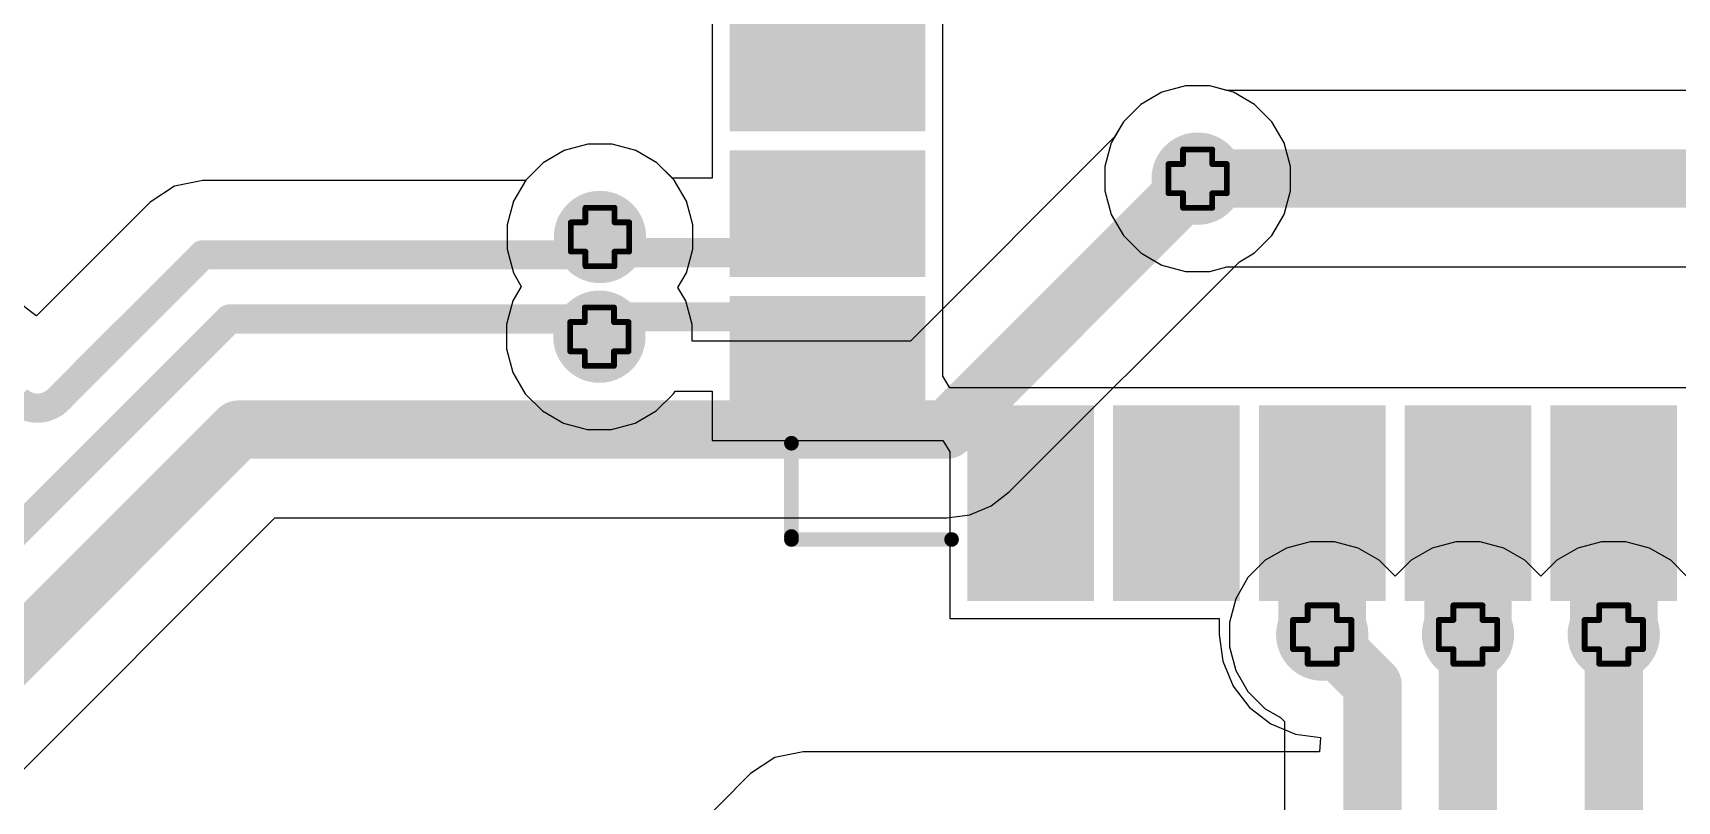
# Model space of a CAD drawing. Header units: inches. Extents: x -60 to 307, y -25 to 134.
# Drawn here: x 7.33 to 21.65, y 27.27 to 33.96 of the extents above; entities that cross this region are included whole.
import ezdxf

# ---------------------------------------------------------------- set-up
doc = ezdxf.new("R2010")
doc.units = ezdxf.units.IN
for name, color, linetype in [('BOARD OUTLINE', 216, 'Continuous'), ('Bottom Layer', 5, 'Continuous'), ('Bottom Solder', 6, 'Continuous'), ('Drill Drawing', 1, 'Continuous'), ('Top Layer', 1, 'Continuous'), ('Top Overlay', 2, 'Continuous'), ('Top Paste', 8, 'Continuous'), ('Top Solder', 216, 'Continuous'), ('Via Holes', 16, 'Continuous')]:
    doc.layers.add(name, color=color, linetype=linetype)

# ---------------------------------------------------------------- blocks, each defined once
blk = doc.blocks.new('41_SMD_M______10')
at = {"layer": 'Top Layer'}
for points in [[(-9.5, -4.64), (-8, -4.64), (-8, -5.54), (-9.5, -5.54)], [(-9.5, -5.91), (-8, -5.91), (-8, -6.81), (-9.5, -6.81)], [(-9.5, -7.18), (-8, -7.18), (-8, -8.08), (-9.5, -8.08)], [(-7.43, -9.63), (-7.43, -8.13), (-6.53, -8.13), (-6.53, -9.63)], [(-6.16, -9.63), (-6.16, -8.13), (-5.26, -8.13), (-5.26, -9.63)], [(-4.89, -9.63), (-4.89, -8.13), (-3.99, -8.13), (-3.99, -9.63)], [(-3.62, -9.63), (-3.62, -8.13), (-2.72, -8.13), (-2.72, -9.63)], [(-2.35, -9.63), (-2.35, -8.13), (-1.45, -8.13), (-1.45, -9.63)]]:
    blk.add_hatch(color=1, dxfattribs=at).paths.add_polyline_path(points)
at = {"layer": 'Top Paste'}
for points in [[(-9.5, -4.64), (-8, -4.64), (-8, -5.54), (-9.5, -5.54)], [(-9.5, -5.91), (-8, -5.91), (-8, -6.81), (-9.5, -6.81)], [(-9.5, -7.18), (-8, -7.18), (-8, -8.08), (-9.5, -8.08)], [(-7.43, -9.63), (-7.43, -8.13), (-6.53, -8.13), (-6.53, -9.63)], [(-6.16, -9.63), (-6.16, -8.13), (-5.26, -8.13), (-5.26, -9.63)], [(-4.89, -9.63), (-4.89, -8.13), (-3.99, -8.13), (-3.99, -9.63)], [(-3.62, -9.63), (-3.62, -8.13), (-2.72, -8.13), (-2.72, -9.63)], [(-2.35, -9.63), (-2.35, -8.13), (-1.45, -8.13), (-1.45, -9.63)]]:
    blk.add_hatch(color=8, dxfattribs=at).paths.add_polyline_path(points)
at = {"layer": 'Top Solder'}
for points in [[(-9.602, -4.538), (-7.898, -4.538), (-7.898, -5.642), (-9.602, -5.642)], [(-9.602, -5.808), (-7.898, -5.808), (-7.898, -6.912), (-9.602, -6.912)], [(-9.602, -7.078), (-7.898, -7.078), (-7.898, -8.182), (-9.602, -8.182)], [(-7.532, -9.732), (-7.532, -8.028), (-6.428, -8.028), (-6.428, -9.732)], [(-6.262, -9.732), (-6.262, -8.028), (-5.158, -8.028), (-5.158, -9.732)], [(-4.992, -9.732), (-4.992, -8.028), (-3.888, -8.028), (-3.888, -9.732)], [(-3.722, -9.732), (-3.722, -8.028), (-2.618, -8.028), (-2.618, -9.732)], [(-2.452, -9.732), (-2.452, -8.028), (-1.348, -8.028), (-1.348, -9.732)]]:
    blk.add_hatch(color=216, dxfattribs=at).paths.add_polyline_path(points)
at = {"layer": 'Top Overlay'}
for points in [[(-9.064, -9.171, 0.127, 0.127, 0), (-9.064, -8.359, 0.127, 0.127, 0)], [(-9.064, -9.197, 0.127, 0.127, 0), (-7.669, -9.197, 0.127, 0.127, 0)]]:
    blk.add_lwpolyline(points, format="xyseb", dxfattribs=at)
for points in [[(-9.096, -8.359, 0.0635, 0.0635, 1), (-9.032, -8.359, 0.0635, 0.0635, 1)], [(-9.096, -9.171, 0.0635, 0.0635, 1), (-9.032, -9.171, 0.0635, 0.0635, 1)], [(-9.096, -9.197, 0.0635, 0.0635, 1), (-9.032, -9.197, 0.0635, 0.0635, 1)], [(-7.701, -9.197, 0.0635, 0.0635, 1), (-7.637, -9.197, 0.0635, 0.0635, 1)]]:
    blk.add_lwpolyline(points, format="xyseb", close=True, dxfattribs=at)

msp = doc.modelspace()

# ---------------------------------------------------------------- hatches: boundary and pattern name
at = {"layer": 'Bottom Layer'}
h = msp.add_hatch(color=5, dxfattribs=at)
edge = h.paths.add_edge_path()
edge.add_arc((17.475, 32.69), 0.3, 0, 360)
h = msp.add_hatch(color=5, dxfattribs=at)
edge = h.paths.add_edge_path()
edge.add_arc((12.268, 32.182), 0.3, 0, 360)
h = msp.add_hatch(color=5, dxfattribs=at)
edge = h.paths.add_edge_path()
edge.add_arc((12.263, 31.314), 0.3, 0, 360)
h = msp.add_hatch(color=5, dxfattribs=at)
edge = h.paths.add_edge_path()
edge.add_arc((18.56, 28.72), 0.3, 0, 360)
h = msp.add_hatch(color=5, dxfattribs=at)
edge = h.paths.add_edge_path()
edge.add_arc((19.83, 28.72), 0.3, 0, 360)
h = msp.add_hatch(color=5, dxfattribs=at)
edge = h.paths.add_edge_path()
edge.add_arc((21.1, 28.72), 0.3, 0, 360)
at = {"layer": 'Bottom Solder'}
h = msp.add_hatch(color=6, dxfattribs=at)
edge = h.paths.add_edge_path()
edge.add_arc((17.475, 32.69), 0.402, 0, 360)
h = msp.add_hatch(color=6, dxfattribs=at)
edge = h.paths.add_edge_path()
edge.add_arc((12.268, 32.182), 0.402, 0, 360)
h = msp.add_hatch(color=6, dxfattribs=at)
edge = h.paths.add_edge_path()
edge.add_arc((12.263, 31.314), 0.402, 0, 360)
h = msp.add_hatch(color=6, dxfattribs=at)
edge = h.paths.add_edge_path()
edge.add_arc((18.56, 28.72), 0.402, 0, 360)
h = msp.add_hatch(color=6, dxfattribs=at)
edge = h.paths.add_edge_path()
edge.add_arc((19.83, 28.72), 0.402, 0, 360)
h = msp.add_hatch(color=6, dxfattribs=at)
edge = h.paths.add_edge_path()
edge.add_arc((21.1, 28.72), 0.402, 0, 360)
at = {"layer": 'Top Layer'}
h = msp.add_hatch(color=1, dxfattribs=at)
edge = h.paths.add_edge_path()
edge.add_arc((17.475, 32.69), 0.3, 0, 360)
h = msp.add_hatch(color=1, dxfattribs=at)
edge = h.paths.add_edge_path()
edge.add_arc((12.268, 32.182), 0.3, 0, 360)
h = msp.add_hatch(color=1, dxfattribs=at)
edge = h.paths.add_edge_path()
edge.add_arc((12.263, 31.314), 0.3, 0, 360)
h = msp.add_hatch(color=1, dxfattribs=at)
edge = h.paths.add_edge_path()
edge.add_arc((18.56, 28.72), 0.3, 0, 360)
h = msp.add_hatch(color=1, dxfattribs=at)
edge = h.paths.add_edge_path()
edge.add_arc((19.83, 28.72), 0.3, 0, 360)
h = msp.add_hatch(color=1, dxfattribs=at)
edge = h.paths.add_edge_path()
edge.add_arc((21.1, 28.72), 0.3, 0, 360)
at = {"layer": 'Top Solder'}
h = msp.add_hatch(color=216, dxfattribs=at)
edge = h.paths.add_edge_path()
edge.add_arc((17.475, 32.69), 0.402, 0, 360)
h = msp.add_hatch(color=216, dxfattribs=at)
edge = h.paths.add_edge_path()
edge.add_arc((12.268, 32.182), 0.402, 0, 360)
h = msp.add_hatch(color=216, dxfattribs=at)
edge = h.paths.add_edge_path()
edge.add_arc((12.263, 31.314), 0.402, 0, 360)
h = msp.add_hatch(color=216, dxfattribs=at)
edge = h.paths.add_edge_path()
edge.add_arc((18.56, 28.72), 0.402, 0, 360)
h = msp.add_hatch(color=216, dxfattribs=at)
edge = h.paths.add_edge_path()
edge.add_arc((19.83, 28.72), 0.402, 0, 360)
h = msp.add_hatch(color=216, dxfattribs=at)
edge = h.paths.add_edge_path()
edge.add_arc((21.1, 28.72), 0.402, 0, 360)
at = {"layer": 'Via Holes'}
h = msp.add_hatch(color=7, dxfattribs=at)
edge = h.paths.add_edge_path()
edge.add_arc((17.475, 32.69), 0.15, 0, 360)
h = msp.add_hatch(color=7, dxfattribs=at)
edge = h.paths.add_edge_path()
edge.add_arc((12.268, 32.182), 0.15, 0, 360)
h = msp.add_hatch(color=7, dxfattribs=at)
edge = h.paths.add_edge_path()
edge.add_arc((12.263, 31.314), 0.15, 0, 360)
h = msp.add_hatch(color=7, dxfattribs=at)
edge = h.paths.add_edge_path()
edge.add_arc((18.56, 28.72), 0.15, 0, 360)
h = msp.add_hatch(color=7, dxfattribs=at)
edge = h.paths.add_edge_path()
edge.add_arc((19.83, 28.72), 0.15, 0, 360)
h = msp.add_hatch(color=7, dxfattribs=at)
edge = h.paths.add_edge_path()
edge.add_arc((21.1, 28.72), 0.15, 0, 360)

# ---------------------------------------------------------------- linework, layer by layer
at = {"layer": 'BOARD OUTLINE'}
msp.add_lwpolyline([(33.89, 54.238, 0.254, 0.254, -6.230382), (11.984, 54.26, 0.254, 0.254, 0)], format="xyseb", dxfattribs=at)
at = {"layer": 'Bottom Layer'}
for p, q in [((17.163, 33.443), (16.979, 33.336)), ((17.369, 33.498), (17.163, 33.443)), ((17.582, 33.498), (17.369, 33.498)), ((17.787, 33.443), (17.582, 33.498)), ((17.971, 33.336), (17.787, 33.443)), ((16.979, 33.336), (16.829, 33.186)), ((18.122, 33.186), (17.971, 33.336)), ((16.829, 33.186), (16.752, 33.054)), ((18.228, 33.002), (18.122, 33.186)), ((12.162, 32.99), (11.956, 32.935)), ((12.375, 32.99), (12.162, 32.99)), ((12.58, 32.935), (12.375, 32.99)), ((16.752, 33.054), (14.972, 31.274)), ((18.283, 32.796), (18.228, 33.002)), ((11.772, 32.828), (11.622, 32.678)), ((11.956, 32.935), (11.772, 32.828)), ((12.764, 32.828), (12.58, 32.935)), ((12.915, 32.678), (12.764, 32.828)), ((8.809, 32.675), (8.561, 32.625)), ((11.62, 32.675), (8.809, 32.675)), ((11.622, 32.678), (11.62, 32.675)), ((13.021, 32.494), (12.915, 32.678)), ((18.283, 32.583), (18.283, 32.796)), ((8.561, 32.625), (8.351, 32.485)), ((18.228, 32.378), (18.283, 32.583)), ((8.351, 32.485), (7.361, 31.495)), ((13.076, 32.288), (13.021, 32.494)), ((18.122, 32.194), (18.228, 32.378)), ((13.076, 32.075), (13.076, 32.288)), ((17.971, 32.043), (18.122, 32.194)), ((13.021, 31.87), (13.076, 32.075)), ((15.834, 29.962), (17.839, 31.967)), ((17.839, 31.967), (17.971, 32.043)), ((12.948, 31.743), (13.021, 31.87)), ((13.016, 31.625), (12.948, 31.743)), ((7.346, 31.504), (7.217, 31.603)), ((13.071, 31.42), (13.016, 31.625)), ((7.361, 31.495), (7.346, 31.504)), ((13.071, 31.274), (13.071, 31.42)), ((14.972, 31.274), (13.071, 31.274)), ((15.675, 29.84), (15.834, 29.962)), ((15.49, 29.763), (15.675, 29.84)), ((3.151, 23.451), (9.437, 29.737)), ((9.437, 29.737), (15.291, 29.737)), ((15.291, 29.737), (15.49, 29.763)), ((18.454, 29.528), (18.248, 29.473)), ((18.666, 29.528), (18.454, 29.528)), ((18.872, 29.473), (18.666, 29.528)), ((19.724, 29.528), (19.518, 29.473)), ((19.936, 29.528), (19.724, 29.528)), ((20.142, 29.473), (19.936, 29.528)), ((20.994, 29.528), (20.788, 29.473)), ((21.206, 29.528), (20.994, 29.528)), ((21.412, 29.473), (21.206, 29.528)), ((18.064, 29.367), (17.913, 29.216)), ((18.248, 29.473), (18.064, 29.367)), ((19.056, 29.367), (18.872, 29.473)), ((19.195, 29.228), (19.056, 29.367)), ((19.334, 29.367), (19.195, 29.228)), ((19.518, 29.473), (19.334, 29.367)), ((20.326, 29.367), (20.142, 29.473)), ((20.465, 29.228), (20.326, 29.367)), ((20.604, 29.367), (20.465, 29.228)), ((20.788, 29.473), (20.604, 29.367)), ((21.596, 29.367), (21.412, 29.473)), ((21.735, 29.228), (21.596, 29.367)), ((17.913, 29.216), (17.807, 29.032)), ((17.807, 29.032), (17.752, 28.826)), ((17.752, 28.826), (17.752, 28.614)), ((17.752, 28.614), (17.807, 28.408)), ((17.807, 28.408), (17.913, 28.224)), ((17.913, 28.224), (18.064, 28.073)), ((18.064, 28.073), (18.196, 27.997)), ((18.196, 27.997), (18.231, 27.962)), ((18.231, 27.962), (18.231, 22.101))]:
    msp.add_line(p, q, dxfattribs=at)
for points in [[(15.291, 30.505, 0.508, 0.508, 0), (17.475, 32.69, 0.508, 0.508, 0)], [(12.02, 32.027, 0.254, 0.254, 0), (12.175, 32.182, 0.254, 0.254, 0)], [(12.175, 32.182, 0.254, 0.254, 0), (12.268, 32.182, 0.254, 0.254, 0)], [(7.819, 31.038, 0.254, 0.254, 0), (8.809, 32.027, 0.254, 0.254, 0)], [(8.809, 32.027, 0.254, 0.254, 0), (12.02, 32.027, 0.254, 0.254, 0)], [(-1.111, 21.317, 0.254, 0.254, 0), (9.04, 31.468, 0.254, 0.254, 0)], [(9.04, 31.468, 0.254, 0.254, 0), (12.015, 31.468, 0.254, 0.254, 0)], [(12.015, 31.468, 0.254, 0.254, 0), (12.169, 31.314, 0.254, 0.254, 0)], [(12.169, 31.314, 0.254, 0.254, 0), (12.263, 31.314, 0.254, 0.254, 0)], [(7.548, 30.766, 0.254, 0.254, 0), (7.819, 31.038, 0.254, 0.254, 0)], [(7.548, 30.766, 0.254, 0.254, -0.414211), (7.189, 30.766, 0.254, 0.254, 0)], [(-2.311, 19.075, 0.508, 0.508, 0), (9.119, 30.505, 0.508, 0.508, 0)], [(9.119, 30.505, 0.508, 0.508, 0), (15.291, 30.505, 0.508, 0.508, 0)], [(18.56, 28.72, 0.508, 0.508, 0), (18.999, 28.281, 0.508, 0.508, 0)], [(19.83, 15.476, 0.508, 0.508, 0), (19.83, 28.695, 0.508, 0.508, 0)], [(21.1, 18.143, 0.508, 0.508, 0), (21.1, 28.72, 0.508, 0.508, 0)], [(18.999, 14.808, 0.508, 0.508, 0), (18.999, 28.281, 0.508, 0.508, 0)]]:
    msp.add_lwpolyline(points, format="xyseb", dxfattribs=at)
for points in [[(17.348, 32.69, 0.254, 0.254, 1), (17.602, 32.69, 0.254, 0.254, 1)], [(12.111, 32.182, 0.127, 0.127, 1), (12.238, 32.182, 0.127, 0.127, 1)], [(12.111, 32.182, 0.127, 0.127, 1), (12.238, 32.182, 0.127, 0.127, 1)], [(12.205, 32.182, 0.127, 0.127, 1), (12.332, 32.182, 0.127, 0.127, 1)], [(8.745, 32.027, 0.127, 0.127, 1), (8.872, 32.027, 0.127, 0.127, 1)], [(8.745, 32.027, 0.127, 0.127, 1), (8.872, 32.027, 0.127, 0.127, 1)], [(11.956, 32.027, 0.127, 0.127, 1), (12.083, 32.027, 0.127, 0.127, 1)], [(11.956, 32.027, 0.127, 0.127, 1), (12.083, 32.027, 0.127, 0.127, 1)], [(8.977, 31.468, 0.127, 0.127, 1), (9.104, 31.468, 0.127, 0.127, 1)], [(8.977, 31.468, 0.127, 0.127, 1), (9.104, 31.468, 0.127, 0.127, 1)], [(11.951, 31.468, 0.127, 0.127, 1), (12.078, 31.468, 0.127, 0.127, 1)], [(11.951, 31.468, 0.127, 0.127, 1), (12.078, 31.468, 0.127, 0.127, 1)], [(12.106, 31.314, 0.127, 0.127, 1), (12.233, 31.314, 0.127, 0.127, 1)], [(12.106, 31.314, 0.127, 0.127, 1), (12.233, 31.314, 0.127, 0.127, 1)], [(12.2, 31.314, 0.127, 0.127, 1), (12.327, 31.314, 0.127, 0.127, 1)], [(7.756, 31.038, 0.127, 0.127, 1), (7.883, 31.038, 0.127, 0.127, 1)], [(7.756, 31.038, 0.127, 0.127, 1), (7.883, 31.038, 0.127, 0.127, 1)], [(7.484, 30.766, 0.127, 0.127, 1), (7.611, 30.766, 0.127, 0.127, 1)], [(7.484, 30.766, 0.127, 0.127, 1), (7.611, 30.766, 0.127, 0.127, 1)], [(8.992, 30.505, 0.254, 0.254, 1), (9.246, 30.505, 0.254, 0.254, 1)], [(8.992, 30.505, 0.254, 0.254, 1), (9.246, 30.505, 0.254, 0.254, 1)], [(15.164, 30.505, 0.254, 0.254, 1), (15.418, 30.505, 0.254, 0.254, 1)], [(15.164, 30.505, 0.254, 0.254, 1), (15.418, 30.505, 0.254, 0.254, 1)], [(18.433, 28.72, 0.254, 0.254, 1), (18.687, 28.72, 0.254, 0.254, 1)], [(19.703, 28.695, 0.254, 0.254, 1), (19.957, 28.695, 0.254, 0.254, 1)], [(20.973, 28.72, 0.254, 0.254, 1), (21.227, 28.72, 0.254, 0.254, 1)], [(18.872, 28.281, 0.254, 0.254, 1), (19.126, 28.281, 0.254, 0.254, 1)], [(18.872, 28.281, 0.254, 0.254, 1), (19.126, 28.281, 0.254, 0.254, 1)]]:
    msp.add_lwpolyline(points, format="xyseb", close=True, dxfattribs=at)
at = {"layer": 'Drill Drawing'}
for points in [[(17.348, 32.817, 0.0508, 0.0508, 0), (17.348, 32.944, 0.0508, 0.0508, 0)], [(17.348, 32.944, 0.0508, 0.0508, 0), (17.602, 32.944, 0.0508, 0.0508, 0)], [(17.602, 32.817, 0.0508, 0.0508, 0), (17.602, 32.944, 0.0508, 0.0508, 0)], [(17.221, 32.563, 0.0508, 0.0508, 0), (17.221, 32.817, 0.0508, 0.0508, 0)], [(17.221, 32.817, 0.0508, 0.0508, 0), (17.348, 32.817, 0.0508, 0.0508, 0)], [(17.602, 32.817, 0.0508, 0.0508, 0), (17.729, 32.817, 0.0508, 0.0508, 0)], [(17.729, 32.563, 0.0508, 0.0508, 0), (17.729, 32.817, 0.0508, 0.0508, 0)], [(17.221, 32.563, 0.0508, 0.0508, 0), (17.348, 32.563, 0.0508, 0.0508, 0)], [(17.348, 32.436, 0.0508, 0.0508, 0), (17.348, 32.563, 0.0508, 0.0508, 0)], [(17.602, 32.563, 0.0508, 0.0508, 0), (17.729, 32.563, 0.0508, 0.0508, 0)], [(17.602, 32.436, 0.0508, 0.0508, 0), (17.602, 32.563, 0.0508, 0.0508, 0)], [(12.141, 32.309, 0.0508, 0.0508, 0), (12.141, 32.436, 0.0508, 0.0508, 0)], [(12.141, 32.436, 0.0508, 0.0508, 0), (12.395, 32.436, 0.0508, 0.0508, 0)], [(12.395, 32.309, 0.0508, 0.0508, 0), (12.395, 32.436, 0.0508, 0.0508, 0)], [(17.348, 32.436, 0.0508, 0.0508, 0), (17.602, 32.436, 0.0508, 0.0508, 0)], [(12.014, 32.055, 0.0508, 0.0508, 0), (12.014, 32.309, 0.0508, 0.0508, 0)], [(12.014, 32.309, 0.0508, 0.0508, 0), (12.141, 32.309, 0.0508, 0.0508, 0)], [(12.395, 32.309, 0.0508, 0.0508, 0), (12.522, 32.309, 0.0508, 0.0508, 0)], [(12.522, 32.055, 0.0508, 0.0508, 0), (12.522, 32.309, 0.0508, 0.0508, 0)], [(12.014, 32.055, 0.0508, 0.0508, 0), (12.141, 32.055, 0.0508, 0.0508, 0)], [(12.141, 31.928, 0.0508, 0.0508, 0), (12.141, 32.055, 0.0508, 0.0508, 0)], [(12.141, 31.928, 0.0508, 0.0508, 0), (12.395, 31.928, 0.0508, 0.0508, 0)], [(12.395, 32.055, 0.0508, 0.0508, 0), (12.522, 32.055, 0.0508, 0.0508, 0)], [(12.395, 31.928, 0.0508, 0.0508, 0), (12.395, 32.055, 0.0508, 0.0508, 0)], [(12.136, 31.441, 0.0508, 0.0508, 0), (12.136, 31.568, 0.0508, 0.0508, 0)], [(12.136, 31.568, 0.0508, 0.0508, 0), (12.39, 31.568, 0.0508, 0.0508, 0)], [(12.39, 31.441, 0.0508, 0.0508, 0), (12.39, 31.568, 0.0508, 0.0508, 0)], [(12.009, 31.187, 0.0508, 0.0508, 0), (12.009, 31.441, 0.0508, 0.0508, 0)], [(12.009, 31.441, 0.0508, 0.0508, 0), (12.136, 31.441, 0.0508, 0.0508, 0)], [(12.39, 31.441, 0.0508, 0.0508, 0), (12.517, 31.441, 0.0508, 0.0508, 0)], [(12.517, 31.187, 0.0508, 0.0508, 0), (12.517, 31.441, 0.0508, 0.0508, 0)], [(12.009, 31.187, 0.0508, 0.0508, 0), (12.136, 31.187, 0.0508, 0.0508, 0)], [(12.136, 31.06, 0.0508, 0.0508, 0), (12.136, 31.187, 0.0508, 0.0508, 0)], [(12.136, 31.06, 0.0508, 0.0508, 0), (12.39, 31.06, 0.0508, 0.0508, 0)], [(12.39, 31.187, 0.0508, 0.0508, 0), (12.517, 31.187, 0.0508, 0.0508, 0)], [(12.39, 31.06, 0.0508, 0.0508, 0), (12.39, 31.187, 0.0508, 0.0508, 0)], [(18.433, 28.847, 0.0508, 0.0508, 0), (18.433, 28.974, 0.0508, 0.0508, 0)], [(18.433, 28.974, 0.0508, 0.0508, 0), (18.687, 28.974, 0.0508, 0.0508, 0)], [(18.687, 28.847, 0.0508, 0.0508, 0), (18.687, 28.974, 0.0508, 0.0508, 0)], [(19.703, 28.847, 0.0508, 0.0508, 0), (19.703, 28.974, 0.0508, 0.0508, 0)], [(19.703, 28.974, 0.0508, 0.0508, 0), (19.957, 28.974, 0.0508, 0.0508, 0)], [(19.957, 28.847, 0.0508, 0.0508, 0), (19.957, 28.974, 0.0508, 0.0508, 0)], [(20.973, 28.847, 0.0508, 0.0508, 0), (20.973, 28.974, 0.0508, 0.0508, 0)], [(20.973, 28.974, 0.0508, 0.0508, 0), (21.227, 28.974, 0.0508, 0.0508, 0)], [(21.227, 28.847, 0.0508, 0.0508, 0), (21.227, 28.974, 0.0508, 0.0508, 0)], [(18.306, 28.593, 0.0508, 0.0508, 0), (18.306, 28.847, 0.0508, 0.0508, 0)], [(18.306, 28.847, 0.0508, 0.0508, 0), (18.433, 28.847, 0.0508, 0.0508, 0)], [(18.687, 28.847, 0.0508, 0.0508, 0), (18.814, 28.847, 0.0508, 0.0508, 0)], [(18.814, 28.593, 0.0508, 0.0508, 0), (18.814, 28.847, 0.0508, 0.0508, 0)], [(19.576, 28.593, 0.0508, 0.0508, 0), (19.576, 28.847, 0.0508, 0.0508, 0)], [(19.576, 28.847, 0.0508, 0.0508, 0), (19.703, 28.847, 0.0508, 0.0508, 0)], [(19.957, 28.847, 0.0508, 0.0508, 0), (20.084, 28.847, 0.0508, 0.0508, 0)], [(20.084, 28.593, 0.0508, 0.0508, 0), (20.084, 28.847, 0.0508, 0.0508, 0)], [(20.846, 28.593, 0.0508, 0.0508, 0), (20.846, 28.847, 0.0508, 0.0508, 0)], [(20.846, 28.847, 0.0508, 0.0508, 0), (20.973, 28.847, 0.0508, 0.0508, 0)], [(21.227, 28.847, 0.0508, 0.0508, 0), (21.354, 28.847, 0.0508, 0.0508, 0)], [(21.354, 28.593, 0.0508, 0.0508, 0), (21.354, 28.847, 0.0508, 0.0508, 0)], [(18.306, 28.593, 0.0508, 0.0508, 0), (18.433, 28.593, 0.0508, 0.0508, 0)], [(18.433, 28.466, 0.0508, 0.0508, 0), (18.433, 28.593, 0.0508, 0.0508, 0)], [(18.687, 28.593, 0.0508, 0.0508, 0), (18.814, 28.593, 0.0508, 0.0508, 0)], [(18.687, 28.466, 0.0508, 0.0508, 0), (18.687, 28.593, 0.0508, 0.0508, 0)], [(19.576, 28.593, 0.0508, 0.0508, 0), (19.703, 28.593, 0.0508, 0.0508, 0)], [(19.703, 28.466, 0.0508, 0.0508, 0), (19.703, 28.593, 0.0508, 0.0508, 0)], [(19.957, 28.593, 0.0508, 0.0508, 0), (20.084, 28.593, 0.0508, 0.0508, 0)], [(19.957, 28.466, 0.0508, 0.0508, 0), (19.957, 28.593, 0.0508, 0.0508, 0)], [(20.846, 28.593, 0.0508, 0.0508, 0), (20.973, 28.593, 0.0508, 0.0508, 0)], [(20.973, 28.466, 0.0508, 0.0508, 0), (20.973, 28.593, 0.0508, 0.0508, 0)], [(21.227, 28.593, 0.0508, 0.0508, 0), (21.354, 28.593, 0.0508, 0.0508, 0)], [(21.227, 28.466, 0.0508, 0.0508, 0), (21.227, 28.593, 0.0508, 0.0508, 0)], [(18.433, 28.466, 0.0508, 0.0508, 0), (18.687, 28.466, 0.0508, 0.0508, 0)], [(19.703, 28.466, 0.0508, 0.0508, 0), (19.957, 28.466, 0.0508, 0.0508, 0)], [(20.973, 28.466, 0.0508, 0.0508, 0), (21.227, 28.466, 0.0508, 0.0508, 0)]]:
    msp.add_lwpolyline(points, format="xyseb", dxfattribs=at)
for points in [[(17.335, 32.944, 0.0254, 0.0254, 1), (17.361, 32.944, 0.0254, 0.0254, 1)], [(17.335, 32.944, 0.0254, 0.0254, 1), (17.361, 32.944, 0.0254, 0.0254, 1)], [(17.59, 32.944, 0.0254, 0.0254, 1), (17.615, 32.944, 0.0254, 0.0254, 1)], [(17.59, 32.944, 0.0254, 0.0254, 1), (17.615, 32.944, 0.0254, 0.0254, 1)], [(17.209, 32.817, 0.0254, 0.0254, 1), (17.234, 32.817, 0.0254, 0.0254, 1)], [(17.209, 32.817, 0.0254, 0.0254, 1), (17.234, 32.817, 0.0254, 0.0254, 1)], [(17.335, 32.817, 0.0254, 0.0254, 1), (17.361, 32.817, 0.0254, 0.0254, 1)], [(17.335, 32.817, 0.0254, 0.0254, 1), (17.361, 32.817, 0.0254, 0.0254, 1)], [(17.59, 32.817, 0.0254, 0.0254, 1), (17.615, 32.817, 0.0254, 0.0254, 1)], [(17.59, 32.817, 0.0254, 0.0254, 1), (17.615, 32.817, 0.0254, 0.0254, 1)], [(17.716, 32.817, 0.0254, 0.0254, 1), (17.742, 32.817, 0.0254, 0.0254, 1)], [(17.716, 32.817, 0.0254, 0.0254, 1), (17.742, 32.817, 0.0254, 0.0254, 1)], [(17.209, 32.563, 0.0254, 0.0254, 1), (17.234, 32.563, 0.0254, 0.0254, 1)], [(17.209, 32.563, 0.0254, 0.0254, 1), (17.234, 32.563, 0.0254, 0.0254, 1)], [(17.335, 32.563, 0.0254, 0.0254, 1), (17.361, 32.563, 0.0254, 0.0254, 1)], [(17.335, 32.563, 0.0254, 0.0254, 1), (17.361, 32.563, 0.0254, 0.0254, 1)], [(17.59, 32.563, 0.0254, 0.0254, 1), (17.615, 32.563, 0.0254, 0.0254, 1)], [(17.59, 32.563, 0.0254, 0.0254, 1), (17.615, 32.563, 0.0254, 0.0254, 1)], [(17.716, 32.563, 0.0254, 0.0254, 1), (17.742, 32.563, 0.0254, 0.0254, 1)], [(17.716, 32.563, 0.0254, 0.0254, 1), (17.742, 32.563, 0.0254, 0.0254, 1)], [(12.129, 32.436, 0.0254, 0.0254, 1), (12.154, 32.436, 0.0254, 0.0254, 1)], [(12.129, 32.436, 0.0254, 0.0254, 1), (12.154, 32.436, 0.0254, 0.0254, 1)], [(12.383, 32.436, 0.0254, 0.0254, 1), (12.408, 32.436, 0.0254, 0.0254, 1)], [(12.383, 32.436, 0.0254, 0.0254, 1), (12.408, 32.436, 0.0254, 0.0254, 1)], [(17.335, 32.436, 0.0254, 0.0254, 1), (17.361, 32.436, 0.0254, 0.0254, 1)], [(17.335, 32.436, 0.0254, 0.0254, 1), (17.361, 32.436, 0.0254, 0.0254, 1)], [(17.59, 32.436, 0.0254, 0.0254, 1), (17.615, 32.436, 0.0254, 0.0254, 1)], [(17.59, 32.436, 0.0254, 0.0254, 1), (17.615, 32.436, 0.0254, 0.0254, 1)], [(12.002, 32.309, 0.0254, 0.0254, 1), (12.027, 32.309, 0.0254, 0.0254, 1)], [(12.002, 32.309, 0.0254, 0.0254, 1), (12.027, 32.309, 0.0254, 0.0254, 1)], [(12.129, 32.309, 0.0254, 0.0254, 1), (12.154, 32.309, 0.0254, 0.0254, 1)], [(12.129, 32.309, 0.0254, 0.0254, 1), (12.154, 32.309, 0.0254, 0.0254, 1)], [(12.383, 32.309, 0.0254, 0.0254, 1), (12.408, 32.309, 0.0254, 0.0254, 1)], [(12.383, 32.309, 0.0254, 0.0254, 1), (12.408, 32.309, 0.0254, 0.0254, 1)], [(12.509, 32.309, 0.0254, 0.0254, 1), (12.535, 32.309, 0.0254, 0.0254, 1)], [(12.509, 32.309, 0.0254, 0.0254, 1), (12.535, 32.309, 0.0254, 0.0254, 1)], [(12.002, 32.055, 0.0254, 0.0254, 1), (12.027, 32.055, 0.0254, 0.0254, 1)], [(12.002, 32.055, 0.0254, 0.0254, 1), (12.027, 32.055, 0.0254, 0.0254, 1)], [(12.129, 32.055, 0.0254, 0.0254, 1), (12.154, 32.055, 0.0254, 0.0254, 1)], [(12.129, 32.055, 0.0254, 0.0254, 1), (12.154, 32.055, 0.0254, 0.0254, 1)], [(12.129, 31.928, 0.0254, 0.0254, 1), (12.154, 31.928, 0.0254, 0.0254, 1)], [(12.129, 31.928, 0.0254, 0.0254, 1), (12.154, 31.928, 0.0254, 0.0254, 1)], [(12.383, 32.055, 0.0254, 0.0254, 1), (12.408, 32.055, 0.0254, 0.0254, 1)], [(12.383, 32.055, 0.0254, 0.0254, 1), (12.408, 32.055, 0.0254, 0.0254, 1)], [(12.383, 31.928, 0.0254, 0.0254, 1), (12.408, 31.928, 0.0254, 0.0254, 1)], [(12.383, 31.928, 0.0254, 0.0254, 1), (12.408, 31.928, 0.0254, 0.0254, 1)], [(12.509, 32.055, 0.0254, 0.0254, 1), (12.535, 32.055, 0.0254, 0.0254, 1)], [(12.509, 32.055, 0.0254, 0.0254, 1), (12.535, 32.055, 0.0254, 0.0254, 1)], [(12.123, 31.568, 0.0254, 0.0254, 1), (12.149, 31.568, 0.0254, 0.0254, 1)], [(12.123, 31.568, 0.0254, 0.0254, 1), (12.149, 31.568, 0.0254, 0.0254, 1)], [(12.377, 31.568, 0.0254, 0.0254, 1), (12.403, 31.568, 0.0254, 0.0254, 1)], [(12.377, 31.568, 0.0254, 0.0254, 1), (12.403, 31.568, 0.0254, 0.0254, 1)], [(11.996, 31.441, 0.0254, 0.0254, 1), (12.022, 31.441, 0.0254, 0.0254, 1)], [(11.996, 31.441, 0.0254, 0.0254, 1), (12.022, 31.441, 0.0254, 0.0254, 1)], [(12.123, 31.441, 0.0254, 0.0254, 1), (12.149, 31.441, 0.0254, 0.0254, 1)], [(12.123, 31.441, 0.0254, 0.0254, 1), (12.149, 31.441, 0.0254, 0.0254, 1)], [(12.377, 31.441, 0.0254, 0.0254, 1), (12.403, 31.441, 0.0254, 0.0254, 1)], [(12.377, 31.441, 0.0254, 0.0254, 1), (12.403, 31.441, 0.0254, 0.0254, 1)], [(12.504, 31.441, 0.0254, 0.0254, 1), (12.53, 31.441, 0.0254, 0.0254, 1)], [(12.504, 31.441, 0.0254, 0.0254, 1), (12.53, 31.441, 0.0254, 0.0254, 1)], [(11.996, 31.187, 0.0254, 0.0254, 1), (12.022, 31.187, 0.0254, 0.0254, 1)], [(11.996, 31.187, 0.0254, 0.0254, 1), (12.022, 31.187, 0.0254, 0.0254, 1)], [(12.123, 31.187, 0.0254, 0.0254, 1), (12.149, 31.187, 0.0254, 0.0254, 1)], [(12.123, 31.187, 0.0254, 0.0254, 1), (12.149, 31.187, 0.0254, 0.0254, 1)], [(12.123, 31.06, 0.0254, 0.0254, 1), (12.149, 31.06, 0.0254, 0.0254, 1)], [(12.123, 31.06, 0.0254, 0.0254, 1), (12.149, 31.06, 0.0254, 0.0254, 1)], [(12.377, 31.187, 0.0254, 0.0254, 1), (12.403, 31.187, 0.0254, 0.0254, 1)], [(12.377, 31.187, 0.0254, 0.0254, 1), (12.403, 31.187, 0.0254, 0.0254, 1)], [(12.377, 31.06, 0.0254, 0.0254, 1), (12.403, 31.06, 0.0254, 0.0254, 1)], [(12.377, 31.06, 0.0254, 0.0254, 1), (12.403, 31.06, 0.0254, 0.0254, 1)], [(12.504, 31.187, 0.0254, 0.0254, 1), (12.53, 31.187, 0.0254, 0.0254, 1)], [(12.504, 31.187, 0.0254, 0.0254, 1), (12.53, 31.187, 0.0254, 0.0254, 1)], [(18.42, 28.974, 0.0254, 0.0254, 1), (18.446, 28.974, 0.0254, 0.0254, 1)], [(18.42, 28.974, 0.0254, 0.0254, 1), (18.446, 28.974, 0.0254, 0.0254, 1)], [(18.674, 28.974, 0.0254, 0.0254, 1), (18.7, 28.974, 0.0254, 0.0254, 1)], [(18.674, 28.974, 0.0254, 0.0254, 1), (18.7, 28.974, 0.0254, 0.0254, 1)], [(19.69, 28.974, 0.0254, 0.0254, 1), (19.716, 28.974, 0.0254, 0.0254, 1)], [(19.69, 28.974, 0.0254, 0.0254, 1), (19.716, 28.974, 0.0254, 0.0254, 1)], [(19.944, 28.974, 0.0254, 0.0254, 1), (19.97, 28.974, 0.0254, 0.0254, 1)], [(19.944, 28.974, 0.0254, 0.0254, 1), (19.97, 28.974, 0.0254, 0.0254, 1)], [(20.96, 28.974, 0.0254, 0.0254, 1), (20.986, 28.974, 0.0254, 0.0254, 1)], [(20.96, 28.974, 0.0254, 0.0254, 1), (20.986, 28.974, 0.0254, 0.0254, 1)], [(21.214, 28.974, 0.0254, 0.0254, 1), (21.24, 28.974, 0.0254, 0.0254, 1)], [(21.214, 28.974, 0.0254, 0.0254, 1), (21.24, 28.974, 0.0254, 0.0254, 1)], [(18.293, 28.847, 0.0254, 0.0254, 1), (18.319, 28.847, 0.0254, 0.0254, 1)], [(18.293, 28.847, 0.0254, 0.0254, 1), (18.319, 28.847, 0.0254, 0.0254, 1)], [(18.42, 28.847, 0.0254, 0.0254, 1), (18.446, 28.847, 0.0254, 0.0254, 1)], [(18.42, 28.847, 0.0254, 0.0254, 1), (18.446, 28.847, 0.0254, 0.0254, 1)], [(18.674, 28.847, 0.0254, 0.0254, 1), (18.7, 28.847, 0.0254, 0.0254, 1)], [(18.674, 28.847, 0.0254, 0.0254, 1), (18.7, 28.847, 0.0254, 0.0254, 1)], [(18.801, 28.847, 0.0254, 0.0254, 1), (18.827, 28.847, 0.0254, 0.0254, 1)], [(18.801, 28.847, 0.0254, 0.0254, 1), (18.827, 28.847, 0.0254, 0.0254, 1)], [(19.563, 28.847, 0.0254, 0.0254, 1), (19.589, 28.847, 0.0254, 0.0254, 1)], [(19.563, 28.847, 0.0254, 0.0254, 1), (19.589, 28.847, 0.0254, 0.0254, 1)], [(19.69, 28.847, 0.0254, 0.0254, 1), (19.716, 28.847, 0.0254, 0.0254, 1)], [(19.69, 28.847, 0.0254, 0.0254, 1), (19.716, 28.847, 0.0254, 0.0254, 1)], [(19.944, 28.847, 0.0254, 0.0254, 1), (19.97, 28.847, 0.0254, 0.0254, 1)], [(19.944, 28.847, 0.0254, 0.0254, 1), (19.97, 28.847, 0.0254, 0.0254, 1)], [(20.071, 28.847, 0.0254, 0.0254, 1), (20.097, 28.847, 0.0254, 0.0254, 1)], [(20.071, 28.847, 0.0254, 0.0254, 1), (20.097, 28.847, 0.0254, 0.0254, 1)], [(20.833, 28.847, 0.0254, 0.0254, 1), (20.859, 28.847, 0.0254, 0.0254, 1)], [(20.833, 28.847, 0.0254, 0.0254, 1), (20.859, 28.847, 0.0254, 0.0254, 1)], [(20.96, 28.847, 0.0254, 0.0254, 1), (20.986, 28.847, 0.0254, 0.0254, 1)], [(20.96, 28.847, 0.0254, 0.0254, 1), (20.986, 28.847, 0.0254, 0.0254, 1)], [(21.214, 28.847, 0.0254, 0.0254, 1), (21.24, 28.847, 0.0254, 0.0254, 1)], [(21.214, 28.847, 0.0254, 0.0254, 1), (21.24, 28.847, 0.0254, 0.0254, 1)], [(21.341, 28.847, 0.0254, 0.0254, 1), (21.367, 28.847, 0.0254, 0.0254, 1)], [(21.341, 28.847, 0.0254, 0.0254, 1), (21.367, 28.847, 0.0254, 0.0254, 1)], [(18.293, 28.593, 0.0254, 0.0254, 1), (18.319, 28.593, 0.0254, 0.0254, 1)], [(18.293, 28.593, 0.0254, 0.0254, 1), (18.319, 28.593, 0.0254, 0.0254, 1)], [(18.42, 28.593, 0.0254, 0.0254, 1), (18.446, 28.593, 0.0254, 0.0254, 1)], [(18.42, 28.593, 0.0254, 0.0254, 1), (18.446, 28.593, 0.0254, 0.0254, 1)], [(18.674, 28.593, 0.0254, 0.0254, 1), (18.7, 28.593, 0.0254, 0.0254, 1)], [(18.674, 28.593, 0.0254, 0.0254, 1), (18.7, 28.593, 0.0254, 0.0254, 1)], [(18.801, 28.593, 0.0254, 0.0254, 1), (18.827, 28.593, 0.0254, 0.0254, 1)], [(18.801, 28.593, 0.0254, 0.0254, 1), (18.827, 28.593, 0.0254, 0.0254, 1)], [(19.563, 28.593, 0.0254, 0.0254, 1), (19.589, 28.593, 0.0254, 0.0254, 1)], [(19.563, 28.593, 0.0254, 0.0254, 1), (19.589, 28.593, 0.0254, 0.0254, 1)], [(19.69, 28.593, 0.0254, 0.0254, 1), (19.716, 28.593, 0.0254, 0.0254, 1)], [(19.69, 28.593, 0.0254, 0.0254, 1), (19.716, 28.593, 0.0254, 0.0254, 1)], [(19.944, 28.593, 0.0254, 0.0254, 1), (19.97, 28.593, 0.0254, 0.0254, 1)], [(19.944, 28.593, 0.0254, 0.0254, 1), (19.97, 28.593, 0.0254, 0.0254, 1)], [(20.071, 28.593, 0.0254, 0.0254, 1), (20.097, 28.593, 0.0254, 0.0254, 1)], [(20.071, 28.593, 0.0254, 0.0254, 1), (20.097, 28.593, 0.0254, 0.0254, 1)], [(20.833, 28.593, 0.0254, 0.0254, 1), (20.859, 28.593, 0.0254, 0.0254, 1)], [(20.833, 28.593, 0.0254, 0.0254, 1), (20.859, 28.593, 0.0254, 0.0254, 1)], [(20.96, 28.593, 0.0254, 0.0254, 1), (20.986, 28.593, 0.0254, 0.0254, 1)], [(20.96, 28.593, 0.0254, 0.0254, 1), (20.986, 28.593, 0.0254, 0.0254, 1)], [(21.214, 28.593, 0.0254, 0.0254, 1), (21.24, 28.593, 0.0254, 0.0254, 1)], [(21.214, 28.593, 0.0254, 0.0254, 1), (21.24, 28.593, 0.0254, 0.0254, 1)], [(21.341, 28.593, 0.0254, 0.0254, 1), (21.367, 28.593, 0.0254, 0.0254, 1)], [(21.341, 28.593, 0.0254, 0.0254, 1), (21.367, 28.593, 0.0254, 0.0254, 1)], [(18.42, 28.466, 0.0254, 0.0254, 1), (18.446, 28.466, 0.0254, 0.0254, 1)], [(18.42, 28.466, 0.0254, 0.0254, 1), (18.446, 28.466, 0.0254, 0.0254, 1)], [(18.674, 28.466, 0.0254, 0.0254, 1), (18.7, 28.466, 0.0254, 0.0254, 1)], [(18.674, 28.466, 0.0254, 0.0254, 1), (18.7, 28.466, 0.0254, 0.0254, 1)], [(19.69, 28.466, 0.0254, 0.0254, 1), (19.716, 28.466, 0.0254, 0.0254, 1)], [(19.69, 28.466, 0.0254, 0.0254, 1), (19.716, 28.466, 0.0254, 0.0254, 1)], [(19.944, 28.466, 0.0254, 0.0254, 1), (19.97, 28.466, 0.0254, 0.0254, 1)], [(19.944, 28.466, 0.0254, 0.0254, 1), (19.97, 28.466, 0.0254, 0.0254, 1)], [(20.96, 28.466, 0.0254, 0.0254, 1), (20.986, 28.466, 0.0254, 0.0254, 1)], [(20.96, 28.466, 0.0254, 0.0254, 1), (20.986, 28.466, 0.0254, 0.0254, 1)], [(21.214, 28.466, 0.0254, 0.0254, 1), (21.24, 28.466, 0.0254, 0.0254, 1)], [(21.214, 28.466, 0.0254, 0.0254, 1), (21.24, 28.466, 0.0254, 0.0254, 1)]]:
    msp.add_lwpolyline(points, format="xyseb", close=True, dxfattribs=at)
at = {"layer": 'Top Layer'}
for p, q in [((13.246, 34.221), (13.246, 32.693)), ((15.254, 32.951), (15.254, 34.221)), ((17.163, 33.443), (16.979, 33.336)), ((17.369, 33.498), (17.163, 33.443)), ((17.582, 33.498), (17.369, 33.498)), ((17.729, 33.458), (17.582, 33.498)), ((25.324, 33.458), (17.729, 33.458)), ((16.979, 33.336), (16.829, 33.186)), ((16.829, 33.186), (16.722, 33.002)), ((12.162, 32.99), (11.956, 32.935)), ((12.375, 32.99), (12.162, 32.99)), ((12.58, 32.935), (12.375, 32.99)), ((15.254, 31.681), (15.254, 32.951)), ((16.722, 33.002), (16.667, 32.796)), ((11.772, 32.828), (11.622, 32.678)), ((11.956, 32.935), (11.772, 32.828)), ((12.764, 32.828), (12.58, 32.935)), ((12.9, 32.693), (12.764, 32.828)), ((11.622, 32.678), (11.515, 32.494)), ((13.246, 32.693), (12.9, 32.693)), ((16.667, 32.796), (16.667, 32.583)), ((16.667, 32.583), (16.722, 32.378)), ((11.515, 32.494), (11.46, 32.288)), ((16.722, 32.378), (16.829, 32.194)), ((11.46, 32.288), (11.46, 32.075)), ((16.829, 32.194), (16.979, 32.043)), ((11.46, 32.075), (11.515, 31.87)), ((16.979, 32.043), (17.163, 31.937)), ((11.515, 31.87), (11.583, 31.752)), ((17.163, 31.937), (17.369, 31.882)), ((17.369, 31.882), (17.582, 31.882)), ((17.582, 31.882), (17.729, 31.921)), ((17.729, 31.921), (23.251, 31.921)), ((11.583, 31.752), (11.51, 31.625)), ((15.254, 30.97), (15.254, 31.681)), ((11.51, 31.625), (11.455, 31.42)), ((11.455, 31.42), (11.455, 31.207)), ((11.455, 31.207), (11.51, 31.002)), ((11.51, 31.002), (11.616, 30.817)), ((15.316, 30.869), (15.254, 30.97)), ((11.616, 30.817), (11.767, 30.667)), ((12.759, 30.667), (12.91, 30.817)), ((12.91, 30.817), (12.922, 30.839)), ((12.922, 30.839), (13.246, 30.839)), ((13.246, 30.839), (13.246, 30.411)), ((15.381, 30.869), (15.316, 30.869)), ((22.747, 30.869), (15.381, 30.869)), ((11.767, 30.667), (11.951, 30.561)), ((12.575, 30.561), (12.759, 30.667)), ((11.951, 30.561), (12.157, 30.506)), ((12.369, 30.506), (12.575, 30.561)), ((12.157, 30.506), (12.369, 30.506)), ((13.246, 30.411), (15.189, 30.411)), ((15.189, 30.411), (15.254, 30.411)), ((15.254, 30.411), (15.316, 30.31)), ((15.316, 30.31), (15.316, 28.861)), ((15.316, 28.861), (17.663, 28.861)), ((17.663, 28.861), (17.663, 28.72)), ((17.663, 28.72), (17.694, 28.488)), ((17.694, 28.488), (17.783, 28.272)), ((17.783, 28.272), (17.926, 28.086)), ((17.926, 28.086), (18.112, 27.943)), ((18.112, 27.943), (18.328, 27.854)), ((18.328, 27.854), (18.544, 27.825)), ((18.544, 27.825), (18.536, 27.698)), ((13.791, 27.649), (13.581, 27.509)), ((14.039, 27.698), (13.791, 27.649)), ((18.536, 27.698), (14.039, 27.698)), ((13.581, 27.509), (10.617, 24.544))]:
    msp.add_line(p, q, dxfattribs=at)
for points in [[(17.475, 32.69, 0.508, 0.508, 0), (25.324, 32.69, 0.508, 0.508, 0)], [(13.927, 32.062, 0.254, 0.254, 0), (14.25, 32.385, 0.254, 0.254, 0)], [(12.268, 32.182, 0.254, 0.254, 0), (12.404, 32.046, 0.254, 0.254, 0)], [(12.404, 32.046, 0.254, 0.254, 0), (13.495, 32.046, 0.254, 0.254, 0)], [(13.495, 32.046, 0.254, 0.254, 0), (13.511, 32.062, 0.254, 0.254, 0)], [(13.511, 32.062, 0.254, 0.254, 0), (13.927, 32.062, 0.254, 0.254, 0)], [(12.263, 31.314, 0.254, 0.254, 0), (12.436, 31.487, 0.254, 0.254, 0)], [(12.436, 31.487, 0.254, 0.254, 0), (13.462, 31.487, 0.254, 0.254, 0)], [(13.462, 31.487, 0.254, 0.254, 0), (13.511, 31.438, 0.254, 0.254, 0)], [(13.511, 31.438, 0.254, 0.254, 0), (13.927, 31.438, 0.254, 0.254, 0)], [(13.927, 31.438, 0.254, 0.254, 0), (14.25, 31.115, 0.254, 0.254, 0)], [(18.56, 28.72, 0.762, 0.762, 0), (18.56, 29.865, 0.762, 0.762, 0)], [(19.83, 28.72, 0.762, 0.762, 0), (19.83, 29.865, 0.762, 0.762, 0)], [(21.1, 28.72, 0.762, 0.762, 0), (21.1, 29.865, 0.762, 0.762, 0)]]:
    msp.add_lwpolyline(points, format="xyseb", dxfattribs=at)
for points in [[(17.348, 32.69, 0.254, 0.254, 1), (17.602, 32.69, 0.254, 0.254, 1)], [(14.186, 32.385, 0.127, 0.127, 1), (14.313, 32.385, 0.127, 0.127, 1)], [(12.205, 32.182, 0.127, 0.127, 1), (12.332, 32.182, 0.127, 0.127, 1)], [(12.341, 32.046, 0.127, 0.127, 1), (12.468, 32.046, 0.127, 0.127, 1)], [(12.341, 32.046, 0.127, 0.127, 1), (12.468, 32.046, 0.127, 0.127, 1)], [(13.431, 32.046, 0.127, 0.127, 1), (13.558, 32.046, 0.127, 0.127, 1)], [(13.431, 32.046, 0.127, 0.127, 1), (13.558, 32.046, 0.127, 0.127, 1)], [(13.447, 32.062, 0.127, 0.127, 1), (13.574, 32.062, 0.127, 0.127, 1)], [(13.447, 32.062, 0.127, 0.127, 1), (13.574, 32.062, 0.127, 0.127, 1)], [(13.863, 32.062, 0.127, 0.127, 1), (13.99, 32.062, 0.127, 0.127, 1)], [(13.863, 32.062, 0.127, 0.127, 1), (13.99, 32.062, 0.127, 0.127, 1)], [(12.373, 31.487, 0.127, 0.127, 1), (12.5, 31.487, 0.127, 0.127, 1)], [(12.373, 31.487, 0.127, 0.127, 1), (12.5, 31.487, 0.127, 0.127, 1)], [(13.398, 31.487, 0.127, 0.127, 1), (13.525, 31.487, 0.127, 0.127, 1)], [(13.398, 31.487, 0.127, 0.127, 1), (13.525, 31.487, 0.127, 0.127, 1)], [(13.447, 31.438, 0.127, 0.127, 1), (13.574, 31.438, 0.127, 0.127, 1)], [(13.447, 31.438, 0.127, 0.127, 1), (13.574, 31.438, 0.127, 0.127, 1)], [(13.863, 31.438, 0.127, 0.127, 1), (13.99, 31.438, 0.127, 0.127, 1)], [(13.863, 31.438, 0.127, 0.127, 1), (13.99, 31.438, 0.127, 0.127, 1)], [(12.2, 31.314, 0.127, 0.127, 1), (12.327, 31.314, 0.127, 0.127, 1)], [(14.186, 31.115, 0.127, 0.127, 1), (14.313, 31.115, 0.127, 0.127, 1)], [(18.37, 29.865, 0.381, 0.381, 1), (18.751, 29.865, 0.381, 0.381, 1)], [(19.64, 29.865, 0.381, 0.381, 1), (20.021, 29.865, 0.381, 0.381, 1)], [(20.91, 29.865, 0.381, 0.381, 1), (21.291, 29.865, 0.381, 0.381, 1)], [(18.37, 28.72, 0.381, 0.381, 1), (18.751, 28.72, 0.381, 0.381, 1)], [(19.64, 28.72, 0.381, 0.381, 1), (20.021, 28.72, 0.381, 0.381, 1)], [(20.91, 28.72, 0.381, 0.381, 1), (21.291, 28.72, 0.381, 0.381, 1)]]:
    msp.add_lwpolyline(points, format="xyseb", close=True, dxfattribs=at)

# ---------------------------------------------------------------- block references
msp.add_blockref('41_SMD_M______10', (23, 38.745))

doc.saveas('drawing.dxf')
